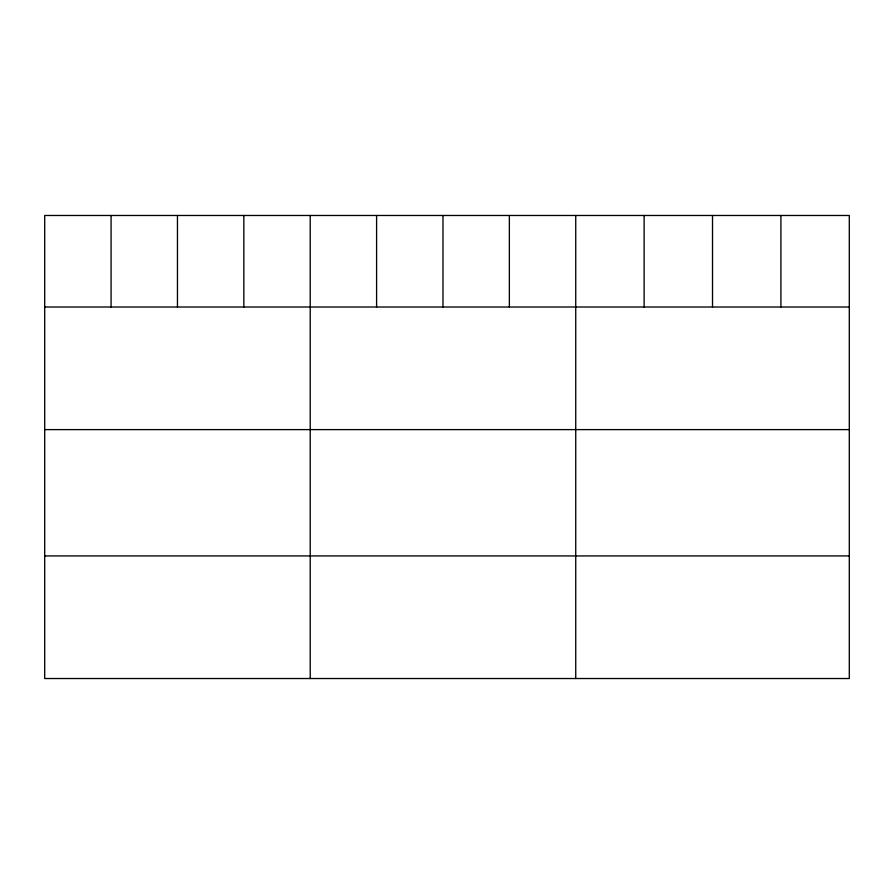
<?xml version="1.0" encoding="UTF-8"?>
<svg xmlns="http://www.w3.org/2000/svg" width="894" height="894" viewBox="0 0 894 894"><rect width="100%" height="100%" fill="white"/><g stroke="black" fill="none" stroke-linecap="round" stroke-linejoin="round"><path stroke-width="1.34" d="M849.3 307.011L849.3 678.524L44.7 678.524L44.7 215.476L849.3 215.476L849.3 307.011L44.7 307.011M44.7 429.612L849.3 429.612M44.7 555.923L849.3 555.923M780.909 215.476L780.909 307.011M712.518 215.476L712.518 307.011M644.127 215.476L644.127 307.011M575.736 215.476L575.736 678.524M509.356 215.476L509.356 307.011M442.977 215.476L442.977 307.011M376.597 215.476L376.597 307.011M310.218 215.476L310.218 678.524M243.838 215.476L243.838 307.011M177.459 215.476L177.459 307.011M111.079 215.476L111.079 307.011"/></g></svg>
